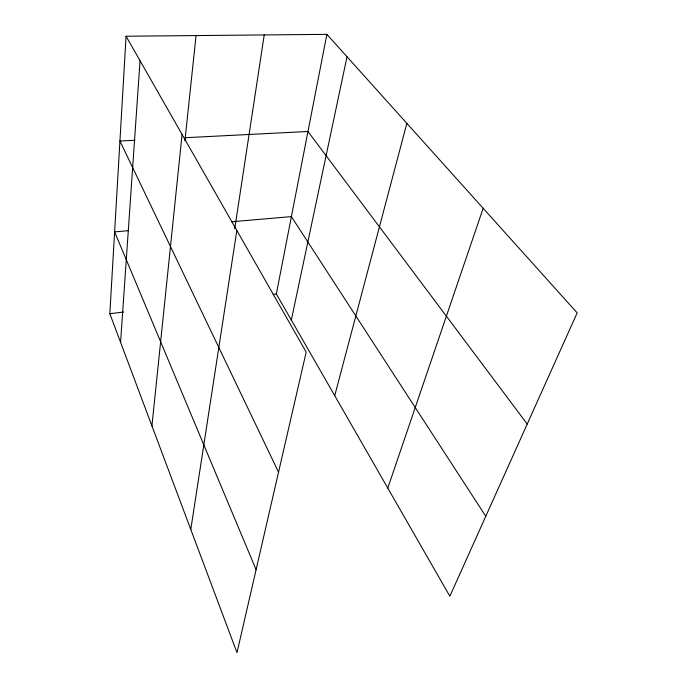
<?xml version="1.0" encoding="UTF-8"?>
<svg xmlns="http://www.w3.org/2000/svg" width="687" height="687" viewBox="0 0 687 687"><rect width="100%" height="100%" fill="white"/><g stroke="black" fill="none" stroke-linecap="round" stroke-linejoin="round"><path stroke-width="1.03" d="M126.065 36.222L306.187 352.096L236.998 652.65L109.834 313.684L126.065 36.222L326.875 34.35L577.166 312.886L449.856 596.239L276.346 293.967L326.875 34.35M120.577 342.306L140.036 60.731M151.93 425.888L182.072 134.446M184.897 140.878L196.061 35.569M234.731 228.762L264.229 34.934M190.788 529.462L236.843 230.488M291.331 320.073L347.021 56.772M334.724 395.669L406.85 123.359M387.786 488.096L483.159 208.273M109.834 313.684L123.669 312.044M273.194 294.337L276.346 293.967M128.34 230.695L114.617 231.88L256.096 569.686M231.639 221.772L291.4 216.611L485.778 516.289M134.918 140.26L119.933 141.015L278.544 472.192M185.232 137.709L307.965 131.483L527.221 424.042"/></g></svg>
